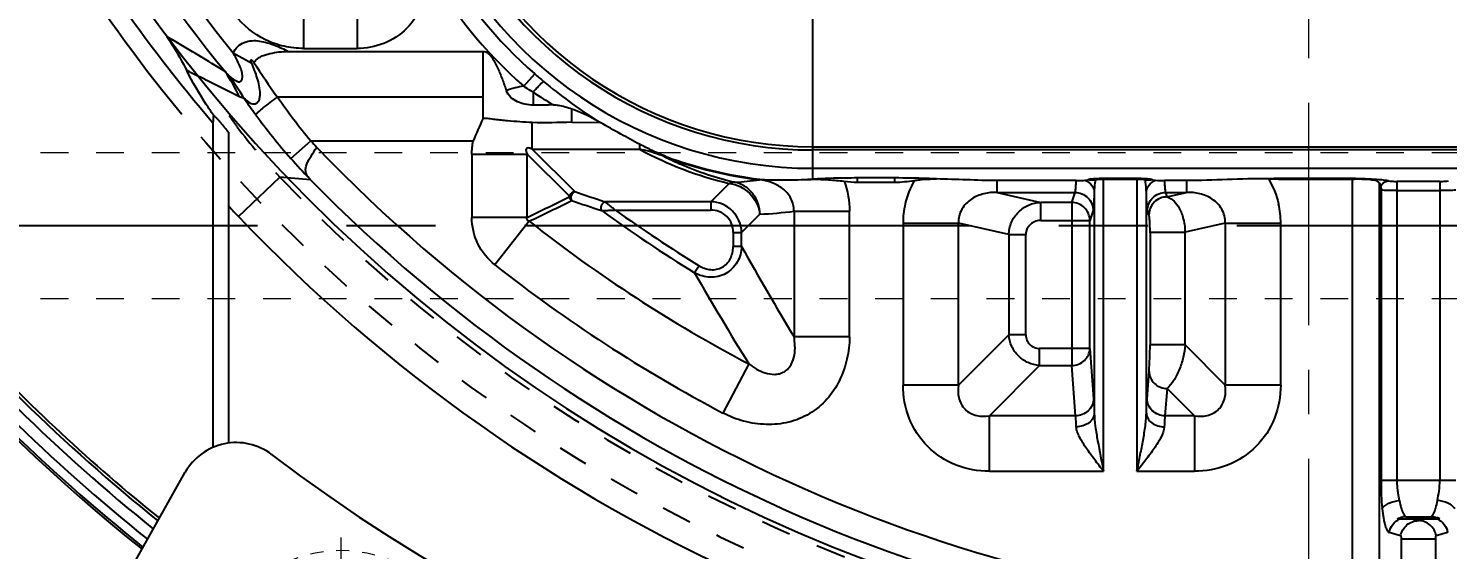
# Model space of a CAD drawing. Header units: millimetres. Extents: x 3054 to 4939, y -1170 to 130.
# Drawn here: x 3351 to 3428.8, y -300.9 to -272.4 of the extents above; entities that cross this region are included whole.
import ezdxf

# ---------------------------------------------------------------- set-up
doc = ezdxf.new("R2010")
doc.units = ezdxf.units.MM
doc.header["$LTSCALE"] = 16.335
doc.header["$PDMODE"] = 3
doc.header["$PDSIZE"] = 0.3125
doc.linetypes.add('CENTER', pattern=[0.6, 0.375, -0.075, 0.075, -0.075])
doc.linetypes.add('HIDDEN', pattern=[0.2, 0.1, -0.1])
doc.layers.get('0').update_dxf_attribs({"linetype": 'CONTINUOUS'})
doc.layers.get('Defpoints').update_dxf_attribs({"linetype": 'CONTINUOUS'})
doc.layers.add('21', color=7, linetype='CONTINUOUS')
for name, color, linetype, lineweight in [('center', 1, 'CENTER', 9), ('cool', 153, 'HIDDEN', 9), ('screw', 33, 'CONTINUOUS', 13)]:
    doc.layers.add(name, color=color, linetype=linetype, lineweight=lineweight)
doc.styles.get("Standard").update_dxf_attribs({"font": 'txt', "width": 0.8})
doc.styles.add('TXT', font='txt.shx', dxfattribs={"bigfont": 'gbcbig.shx'})
doc.dimstyles.get("Standard").update_dxf_attribs({"dimtxt": 0.15625, "dimasz": 0.1875, "dimexe": 0.125, "dimexo": 0.0625, "dimtad": 0, "dimtih": 1, "dimtoh": 1, "dimdsep": 46, "dimtxsty": 'Standard', "dimcen": 0.09, "dimadec": 0, "dimazin": 0, "dimtp": 0.01, "dimtm": 0.01, "dimtfac": 1, "dimtofl": 0, "dimtmove": 0, "dimatfit": 3, "dimfxl": 0, "dimtolj": 1, "dimarcsym": 0})

# ---------------------------------------------------------------- blocks, each defined once
blk = doc.blocks.new('screw_m8_i')
at = {"layer": 'screw', "color": 1, "linetype": 'CENTER', "ltscale": 0.435384}
for p, q in [((0, -7.7), (0, 7.7)), ((-7.7, 0), (7.7, 0))]:
    blk.add_line(p, q, dxfattribs=at)
at = {"layer": 'screw', "color": 8, "linetype": 'HIDDEN', "ltscale": 0.435384}
blk.add_circle((0, 0), 7, dxfattribs=at)
at = {"layer": 'screw'}
blk.add_circle((0, 0), 4.5, dxfattribs=at)
at = {"layer": 'screw', "color": 6, "style": 'TXT'}
blk.add_text('M8', height=2.1, dxfattribs=at).set_placement((-1.82, -2.8))
blk = doc.blocks.new('*D78')
at = {"color": 4, "lineweight": -2}
blk.add_line((3561.235, -283.18), (3589.582, -283.18), dxfattribs=at)
at = {"layer": 'Defpoints', "color": 0}
for p in [(3421.161, -226.18), (3561.235, -283.18), (3589.582, -283.18)]:
    blk.add_point(p, dxfattribs=at)
at = {"color": 6, "insert": (3596.915, -283.18), "char_height": 5, "attachment_point": 5}
blk.add_mtext('\\A1;57.00', dxfattribs=at)
blk = doc.blocks.new('*D79')
at = {"color": 4, "lineweight": -2}
blk.add_line((3481.854, -307.968), (3589.582, -307.968), dxfattribs=at)
at = {"layer": 'Defpoints', "color": 0}
for p in [(3421.161, -226.18), (3481.854, -307.968), (3589.582, -307.968)]:
    blk.add_point(p, dxfattribs=at)
at = {"color": 6, "insert": (3596.915, -307.968), "char_height": 5, "attachment_point": 5}
blk.add_mtext('\\A1;81.79', dxfattribs=at)
blk = doc.blocks.new('*D80')
at = {"color": 4, "lineweight": -2}
blk.add_line((3516.556, -324.18), (3589.582, -324.18), dxfattribs=at)
at = {"layer": 'Defpoints', "color": 0}
for p in [(3421.161, -226.18), (3516.556, -324.18), (3589.582, -324.18)]:
    blk.add_point(p, dxfattribs=at)
at = {"color": 6, "insert": (3596.915, -324.18), "char_height": 5, "attachment_point": 5}
blk.add_mtext('\\A1;98.00', dxfattribs=at)
blk = doc.blocks.new('*D81')
at = {"color": 4, "lineweight": -2}
blk.add_line((3547.495, -344.18), (3589.582, -344.18), dxfattribs=at)
at = {"layer": 'Defpoints', "color": 0}
for p in [(3421.161, -226.18), (3547.495, -344.18), (3589.582, -344.18)]:
    blk.add_point(p, dxfattribs=at)
at = {"color": 6, "insert": (3597.582, -344.18), "char_height": 5, "attachment_point": 5}
blk.add_mtext('\\A1;118.00', dxfattribs=at)
blk = doc.blocks.new('*D82')
at = {"color": 4, "lineweight": -2}
blk.add_line((3421.161, -379.512), (3421.161, -389.677), dxfattribs=at)
at = {"layer": 'Defpoints', "color": 0}
for p in [(3421.161, -226.18), (3421.161, -379.512), (3421.161, -389.677)]:
    blk.add_point(p, dxfattribs=at)
at = {"color": 6, "insert": (3421.161, -394.677), "char_height": 5, "attachment_point": 5, "rotation": 90}
blk.add_mtext('\\A1;0.00', dxfattribs=at)
blk = doc.blocks.new('*D83')
at = {"color": 4, "lineweight": -2}
blk.add_line((3474.154, -315.668), (3474.154, -389.677), dxfattribs=at)
at = {"layer": 'Defpoints', "color": 0}
for p in [(3421.161, -226.18), (3474.154, -315.668), (3474.154, -389.677)]:
    blk.add_point(p, dxfattribs=at)
at = {"color": 6, "insert": (3474.154, -397.677), "char_height": 5, "attachment_point": 5, "rotation": 90}
blk.add_mtext('\\A1;52.99', dxfattribs=at)
blk = doc.blocks.new('*D84')
at = {"color": 4, "lineweight": -2}
blk.add_line((3549.662, -339.842), (3549.662, -389.677), dxfattribs=at)
at = {"layer": 'Defpoints', "color": 0}
for p in [(3421.161, -226.18), (3549.662, -339.842), (3549.662, -389.677)]:
    blk.add_point(p, dxfattribs=at)
at = {"color": 6, "insert": (3549.662, -398.677), "char_height": 5, "attachment_point": 5, "rotation": 90}
blk.add_mtext('\\A1;128.50', dxfattribs=at)
blk = doc.blocks.new('*D94')
at = {"color": 4, "lineweight": -2}
blk.add_line((3301.132, -283.18), (3255.69, -283.18), dxfattribs=at)
at = {"layer": 'Defpoints', "color": 0}
for p in [(3421.161, -226.18), (3255.69, -283.18), (3301.132, -283.18)]:
    blk.add_point(p, dxfattribs=at)
at = {"color": 6, "insert": (3248.357, -283.18), "char_height": 5, "attachment_point": 5}
blk.add_mtext('\\A1;57.00', dxfattribs=at)
blk = doc.blocks.new('*D95')
at = {"color": 4, "lineweight": -2}
blk.add_line((3360.454, -307.968), (3255.69, -307.968), dxfattribs=at)
at = {"layer": 'Defpoints', "color": 0}
for p in [(3421.161, -226.18), (3255.69, -307.968), (3360.454, -307.968)]:
    blk.add_point(p, dxfattribs=at)
at = {"color": 6, "insert": (3248.357, -307.968), "char_height": 5, "attachment_point": 5}
blk.add_mtext('\\A1;81.79', dxfattribs=at)
blk = doc.blocks.new('*D96')
at = {"color": 4, "lineweight": -2}
blk.add_line((3334.4, -324.18), (3255.69, -324.18), dxfattribs=at)
at = {"layer": 'Defpoints', "color": 0}
for p in [(3421.161, -226.18), (3255.69, -324.18), (3334.4, -324.18)]:
    blk.add_point(p, dxfattribs=at)
at = {"color": 6, "insert": (3248.357, -324.18), "char_height": 5, "attachment_point": 5}
blk.add_mtext('\\A1;98.00', dxfattribs=at)
blk = doc.blocks.new('*D97')
at = {"color": 4, "lineweight": -2}
blk.add_line((3286.776, -344.18), (3255.69, -344.18), dxfattribs=at)
at = {"layer": 'Defpoints', "color": 0}
for p in [(3421.161, -226.18), (3255.69, -344.18), (3286.776, -344.18)]:
    blk.add_point(p, dxfattribs=at)
at = {"color": 6, "insert": (3247.69, -344.18), "char_height": 5, "attachment_point": 5}
blk.add_mtext('\\A1;118.00', dxfattribs=at)
blk = doc.blocks.new('*D105')
at = {"color": 4, "lineweight": -2}
blk.add_line((3368.154, -315.668), (3368.154, -389.467), dxfattribs=at)
at = {"layer": 'Defpoints', "color": 0}
for p in [(3421.161, -226.18), (3368.154, -315.668), (3368.154, -389.467)]:
    blk.add_point(p, dxfattribs=at)
at = {"color": 6, "insert": (3368.154, -396.467), "char_height": 5, "attachment_point": 5, "rotation": 90}
blk.add_mtext('\\A1;53.01', dxfattribs=at)
blk = doc.blocks.new('*D106')
at = {"color": 4, "lineweight": -2}
blk.add_line((3345.76, -263.305), (3345.76, -389.467), dxfattribs=at)
at = {"layer": 'Defpoints', "color": 0}
for p in [(3421.161, -226.18), (3345.76, -263.305), (3345.76, -389.467)]:
    blk.add_point(p, dxfattribs=at)
at = {"color": 6, "insert": (3345.76, -397.134), "char_height": 5, "attachment_point": 5, "rotation": 90}
blk.add_mtext('\\A1;75.40', dxfattribs=at)
blk = doc.blocks.new('*D107')
at = {"color": 4, "lineweight": -2}
blk.add_line((3292.661, -352.98), (3292.661, -389.467), dxfattribs=at)
at = {"layer": 'Defpoints', "color": 0}
for p in [(3421.161, -226.18), (3292.661, -352.98), (3292.661, -389.467)]:
    blk.add_point(p, dxfattribs=at)
at = {"color": 6, "insert": (3292.661, -398.467), "char_height": 5, "attachment_point": 5, "rotation": 90}
blk.add_mtext('\\A1;128.50', dxfattribs=at)

msp = doc.modelspace()

# ---------------------------------------------------------------- linework, layer by layer
at = {"layer": '21', "color": 7, "linetype": 'Continuous'}
for p, q in [((3366.099, -270.433), (3366.099, -273.474)), ((3369.028, -270.433), (3369.028, -273.474)), ((3394.001, -280.636), (3394, -270.272)), ((3358.615, -272.822), (3358.929, -273.008)), ((3366.099, -273.474), (3369.028, -273.474)), ((3362.241, -273.708), (3363.262, -274.273)), ((3365.276, -273.644), (3375.912, -273.644)), ((3375.912, -273.644), (3375.912, -277.332)), ((3378.166, -275.548), (3378.758, -274.868)), ((3378.673, -275.878), (3378.673, -276.583)), ((3375.912, -276.136), (3364.667, -276.136)), ((3361.138, -277.547), (3361.138, -295.337)), ((3378.629, -279), (3378.629, -277.535)), ((3380.791, -277.521), (3382.356, -277.527)), ((3365.399, -279.498), (3366.498, -278.53)), ((3366.498, -278.53), (3375.393, -278.53)), ((3378.629, -279), (3380.949, -281.321)), ((3378.629, -279), (3384.507, -279)), ((3384.507, -278.725), (3384.507, -279)), ((3394, -278.86), (3438.22, -278.86)), ((3438.22, -279.039), (3394, -279.039)), ((3362.005, -295.098), (3362.005, -279.694)), ((3375.315, -279.274), (3375.315, -282.73)), ((3375.315, -279.274), (3378.355, -279.274)), ((3380.676, -281.594), (3378.355, -279.274)), ((3378.355, -282.73), (3378.355, -279.274)), ((3385.95, -279.442), (3385.963, -279.405)), ((3366.48, -280.669), (3365.397, -280.58)), ((3366.434, -280.618), (3366.48, -280.669)), ((3394.001, -280.044), (3438.22, -280.044)), ((3396.446, -280.806), (3396.446, -280.573)), ((3398.491, -280.573), (3396.446, -280.573)), ((3398.49, -280.806), (3398.491, -280.573)), ((3410.067, -280.645), (3410.067, -280.602)), ((3411.601, -280.602), (3410.067, -280.602)), ((3411.601, -280.602), (3411.601, -280.645)), ((3420.064, -280.645), (3420.064, -280.602)), ((3423.154, -280.602), (3420.064, -280.602)), ((3423.154, -280.602), (3423.154, -280.645)), ((3388.403, -281.872), (3389.405, -280.87)), ((3391.076, -280.641), (3391.071, -280.68)), ((3394.001, -280.636), (3393.717, -280.653)), ((3396.446, -280.806), (3398.49, -280.806)), ((3404.086, -281.365), (3404.086, -280.715)), ((3408.419, -280.715), (3404.086, -280.715)), ((3404.086, -281.365), (3408.36, -281.365)), ((3404.086, -281.365), (3406.484, -281.913)), ((3408.177, -281.913), (3408.36, -281.365)), ((3409.062, -280.68), (3409.062, -280.684)), ((3409.407, -281.344), (3409.407, -293.465)), ((3409.922, -296.648), (3409.922, -280.641)), ((3410.067, -280.645), (3411.601, -280.645)), ((3411.746, -280.641), (3411.746, -296.648)), ((3412.261, -293.464), (3412.261, -281.344)), ((3412.606, -280.684), (3412.606, -280.68)), ((3414.467, -280.715), (3413.249, -280.715)), ((3413.309, -281.365), (3414.467, -281.365)), ((3413.309, -281.365), (3413.391, -281.611)), ((3413.391, -281.611), (3414.467, -281.365)), ((3414.467, -280.715), (3414.467, -281.365)), ((3420.064, -280.645), (3423.154, -280.645)), ((3423.532, -280.635), (3423.532, -304.599)), ((3425.024, -304.599), (3425.024, -280.858)), ((3425.119, -281.241), (3425.119, -297.16)), ((3425.996, -297.16), (3425.996, -280.76)), ((3428.335, -280.76), (3425.996, -280.76)), ((3425.996, -281.261), (3428.334, -281.261)), ((3428.334, -280.76), (3428.334, -297.16)), ((3362.536, -282.689), (3363.654, -281.625)), ((3388.403, -281.872), (3382.605, -281.872)), ((3388.403, -281.872), (3388.403, -282.331)), ((3406.484, -282.895), (3406.484, -281.913)), ((3408.177, -281.913), (3406.484, -281.913)), ((3408.177, -281.913), (3408.177, -290.852)), ((3378.355, -282.73), (3375.315, -282.73)), ((3378.459, -282.945), (3376.577, -285.332)), ((3383.177, -282.331), (3388.403, -282.331)), ((3391.093, -282.558), (3390.091, -283.56)), ((3392.963, -282.398), (3392.963, -289.271)), ((3392.963, -282.398), (3396.002, -282.398)), ((3396.002, -289.271), (3396.002, -282.398)), ((3406.484, -282.895), (3409.162, -282.895)), ((3409.345, -282.346), (3409.162, -282.895)), ((3409.162, -289.921), (3409.162, -282.895)), ((3412.406, -282.593), (3412.324, -282.347)), ((3389.632, -283.56), (3389.632, -284.332)), ((3389.632, -283.56), (3390.091, -283.56)), ((3390.091, -284.332), (3390.091, -283.56)), ((3398.933, -283.047), (3398.933, -291.92)), ((3398.933, -283.047), (3401.973, -283.047)), ((3401.973, -291.92), (3401.973, -283.047)), ((3404.728, -283.677), (3401.973, -283.047)), ((3404.728, -283.677), (3404.728, -289.165)), ((3404.728, -283.677), (3405.66, -283.677)), ((3405.66, -289.165), (3405.66, -283.677)), ((3412.464, -283.55), (3414.38, -283.55)), ((3412.464, -283.583), (3412.464, -289.72)), ((3416.58, -283.047), (3414.38, -283.55)), ((3414.38, -289.72), (3414.38, -283.55)), ((3416.58, -283.047), (3416.58, -291.92)), ((3416.58, -283.047), (3419.62, -283.047)), ((3419.62, -291.92), (3419.62, -283.047)), ((3390.091, -284.332), (3389.632, -284.332)), ((3387.76, -285.38), (3387.52, -285.771)), ((3401.973, -291.92), (3404.728, -289.165)), ((3405.66, -289.165), (3404.728, -289.165)), ((3396.002, -289.271), (3392.963, -289.271)), ((3406.416, -290.852), (3406.416, -289.921)), ((3409.162, -289.921), (3406.416, -289.921)), ((3409.162, -289.921), (3409.372, -292.676)), ((3414.38, -289.72), (3412.464, -289.72)), ((3414.38, -289.72), (3416.58, -291.92)), ((3390.488, -290.764), (3389.07, -293.453)), ((3406.416, -290.852), (3403.661, -293.608)), ((3406.416, -290.852), (3408.177, -290.852)), ((3408.387, -293.608), (3408.177, -290.852)), ((3412.297, -292.676), (3412.411, -291.173)), ((3401.973, -291.92), (3398.933, -291.92)), ((3413.395, -292.111), (3413.282, -293.608)), ((3414.892, -293.608), (3413.395, -292.111)), ((3419.62, -291.92), (3416.58, -291.92)), ((3408.387, -293.608), (3403.661, -293.608)), ((3403.661, -296.648), (3403.661, -293.608)), ((3414.892, -293.608), (3413.282, -293.608)), ((3414.892, -293.608), (3414.892, -296.648)), ((3353.885, -306.9), (3359.622, -296.703)), ((3403.661, -296.648), (3409.922, -296.648)), ((3411.746, -296.648), (3414.892, -296.648)), ((3429.211, -297.16), (3425.119, -297.16)), ((3425.995, -299.259), (3428.336, -299.259)), ((3426.475, -299.138), (3427.856, -299.138)), ((3426.85, -299.259), (3427.165, -299.353)), ((3427.165, -299.353), (3427.481, -299.259)), ((3426.179, -300.18), (3425.568, -299.998)), ((3428.762, -299.998), (3428.136, -300.184)), ((3426.221, -300.356), (3428.11, -300.356)), ((3426.221, -300.356), (3426.221, -305.914)), ((3428.11, -305.917), (3428.11, -300.356))]:
    msp.add_line(p, q, dxfattribs=at)
at = {"layer": '21', "color": 8, "linetype": 'HIDDEN'}
for p, q in [((3362.005, -279.694), (3362.005, -277.143)), ((3363.654, -281.625), (3364.803, -280.531)), ((3365.397, -280.58), (3364.803, -280.531))]:
    msp.add_line(p, q, dxfattribs=at)
at = {"layer": '21', "color": 1, "linetype": 'CENTER', "ltscale": 3.980655}
msp.add_line((3261.161, -283.18), (3581.161, -283.18), dxfattribs=at)
at = {"layer": '21', "color": 8, "linetype": 'HIDDEN'}
for centre, radius, start, end in [((3427.165, -221.18), 87.821, 218.45894, 155.70987), ((3277.056, -445.289), 189.563, 63.76825, 64.15263), ((3386.242, -259.972), 29.703, 215.3182, 216.8085), ((3386.296, -259.929), 29.772, 216.81156, 223.78837), ((3427.165, -221.18), 86.091, 223.58291, 268.10715)]:
    msp.add_arc(centre, radius, start, end, dxfattribs=at)
at = {"layer": '21', "color": 7, "linetype": 'Continuous'}
for centre, radius, start, end in [((3427.165, -221.18), 85.811, 91.12889, 269.34896), ((3427.165, -221.18), 85.811, 270.6696, 358.87114), ((3427.165, -221.18), 84.503, 184.02219, 219.32603), ((3427.165, -221.18), 83.513, 184.03431, 218.97499), ((3394, -257.36), 22.684, 65, 270.0003), ((3394, -257.36), 21.679, 65, 270), ((3394, -257.36), 21.5, 65, 270), ((3421.135, -221.18), 102.168, 191.76869, 231.29833), ((3427.165, -221.18), 87.821, 204.28941, 218.45894), ((3427.165, -221.18), 86.815, 209.054, 220.48696), ((3394, -257.36), 24.115, 208.60274, 228.95706), ((3394, -257.36), 23.213, 208.60301, 228.9566), ((3421.135, -221.18), 102.057, 208.17339, 231.28811), ((3421.135, -221.18), 101.558, 208.36053, 231.24168), ((3421.135, -221.18), 100.92, 208.55606, 231.18179), ((3421.135, -221.18), 100.421, 208.55606, 231.13434), ((3219.393, -508.481), 273.711, 58.64916, 59.34992), ((3387.846, -259.071), 28.784, 211.80538, 216.36221), ((3351.907, -281.279), 11.862, 25.77182, 33.49899), ((3349.969, -284.076), 15.089, 31.5021, 37.44717), ((3398.181, -252.569), 29.571, 228.94335, 230.1847), ((3291.304, -416.447), 157.393, 63.06944, 63.77977), ((3394.818, -251.031), 29.631, 236.98454, 239.51582), ((3397.91, -252.843), 29.188, 230.24811, 237.20589), ((3388.009, -259.125), 30.414, 214.13563, 216.23773), ((3393.348, -256.091), 34.992, 214.95022, 219.88634), ((3391.437, -256.638), 34.649, 216.20352, 221.28151), ((3394.128, -257.024), 23.642, 239.42425, 240.13861), ((3387.851, -259.719), 28.457, 221.37856, 222.36989), ((3427.165, -221.18), 83.498, 223.72746, 267.50629), ((3394.061, -261.317), 20.099, 241.61671, 256.6058), ((3387.94, -259.7), 30.001, 221.29268, 224.20594), ((3394, -257.36), 23.504, 249.96828, 262.84063), ((3394, -257.36), 23.464, 249.96828, 262.84063), ((3420.036, -324.185), 43.583, 89.96324, 91.40565), ((3427.165, -221.18), 84.98, 224.42962, 267.50629), ((3432.422, -129.301), 160.498, 251.29422, 251.91727), ((3388.079, -256.083), 24.778, 273.80813, 276.93602), ((3403.699, -283.063), 4.769, 150.36422, 167.04918), ((3408.302, -272.493), 8.227, 274.17774, 275.29789), ((3409.11, -281.212), 0.53, 89.24591, 95.26058), ((3409.062, -281.184), 0.505, 83.76625, 89.89028), ((3412.607, -281.183), 0.504, 90.11984, 96.25236), ((3412.559, -281.212), 0.53, 84.73945, 90.75405), ((3413.396, -272.129), 8.592, 264.72597, 265.79844), ((3413.245, -274.069), 6.646, 265.87341, 270.03904), ((3386.664, -259.725), 33.309, 222.24252, 223.5836), ((3225.923, 31.638), 349.375, 295.86808, 296.29182), ((3225.009, 34.625), 352.7, 295.78991, 296.20995), ((3431.918, -130.794), 159.44, 251.2938, 251.92082), ((3388.359, -283.604), 1.732, 1.45432, 88.54568), ((3403.679, -283.049), 4.746, 167.15969, 179.98343), ((3414.874, -283.049), 4.746, 0.01657, 12.84031), ((3427.165, -221.18), 89.221, 223.58291, 268.17358), ((3427.165, -221.18), 78.659, 231.74164, 242.20641), ((3427.165, -221.18), 75.787, 233.8317, 238.45888), ((3427.165, -221.18), 75.329, 234.27056, 238.45888), ((3389.765, -255.978), 26.613, 272.86123, 276.90157), ((3406.419, -283.677), 0.759, 167.15973, 179.98339), ((3541.744, -199.46), 173.787, 209.23336, 211.11692), ((3427.165, -221.18), 81.699, 231.74165, 242.20641), ((3542.27, -197.185), 178.312, 209.78887, 211.65539), ((3421.135, -221.18), 100.256, 222.9494, 231.11861), ((3362.411, -298.272), 3.2, 52.70186, 150.6372), ((3421.135, -221.18), 93.711, 232.70186, 307.32513), ((3426.474, -300.161), 1.023, 89.98983, 99.44398), ((3427.865, -300.121), 0.982, 61.3666, 70.95544)]:
    msp.add_arc(centre, radius, start, end, dxfattribs=at)
for points, knots in [([(3372.829, -269.673), (3372.829, -270.17), (3372.648, -271.175), (3371.814, -272.459), (3370.529, -273.293), (3369.525, -273.474), (3369.028, -273.474)], [0, 0, 0, 0, 0.250179, 0.500038, 0.749877, 1, 1, 1, 1]), ([(3366.099, -273.474), (3365.74, -273.474), (3365.018, -273.395), (3363.659, -272.914), (3362.789, -272.205), (3362.35, -271.641)], [0, 0, 0, 0, 0.250634, 0.501352, 1, 1, 1, 1]), ([(3358.615, -272.822), (3358.715, -272.97), (3359.109, -273.574), (3359.459, -274.206), (3359.701, -274.69)], [0, 0, 0, 0, 0.248529, 1, 1, 1, 1]), ([(3362.241, -273.708), (3362.309, -273.584), (3362.479, -273.351), (3362.845, -273.117), (3363.267, -273.029), (3363.693, -273.057), (3364.107, -273.151), (3364.642, -273.333), (3365.025, -273.516), (3365.276, -273.644)], [0, 0, 0, 0, 0.125148, 0.250267, 0.375315, 0.500544, 0.625445, 0.750332, 1, 1, 1, 1]), ([(3361.949, -274.902), (3361.985, -274.937), (3362.06, -275.006), (3362.177, -275.101), (3362.298, -275.188), (3362.404, -275.251), (3362.492, -275.288), (3362.558, -275.304), (3362.625, -275.293), (3362.672, -275.246), (3362.72, -275.197), (3362.754, -275.098), (3362.755, -274.962), (3362.734, -274.797), (3362.673, -274.577), (3362.56, -274.315), (3362.409, -274.007), (3362.298, -273.807), (3362.241, -273.708)], [0, 0, 0, 0, 0.060108, 0.11964, 0.178707, 0.236675, 0.264781, 0.291348, 0.315949, 0.340849, 0.36786, 0.397174, 0.460873, 0.527175, 0.594301, 0.729374, 0.864667, 1, 1, 1, 1]), ([(3362.835, -276.192), (3362.913, -276.275), (3363.037, -276.389), (3363.227, -276.495), (3363.378, -276.527), (3363.534, -276.484), (3363.657, -276.352), (3363.709, -276.162), (3363.73, -275.88), (3363.681, -275.518), (3363.566, -275.095), (3363.424, -274.68), (3363.317, -274.408), (3363.262, -274.273)], [0, 0, 0, 0, 0.10933, 0.159994, 0.206887, 0.254449, 0.307957, 0.37155, 0.439785, 0.579153, 0.719507, 0.859815, 1, 1, 1, 1]), ([(3363.262, -274.273), (3363.257, -274.257), (3363.245, -274.226), (3363.23, -274.188), (3363.218, -274.155), (3363.216, -274.131), (3363.216, -274.101), (3363.246, -274.098), (3363.267, -274.111), (3363.295, -274.132), (3363.328, -274.18), (3363.362, -274.216), (3363.384, -274.241)], [0, 0, 0, 0, 0.124441, 0.248521, 0.30902, 0.378437, 0.44206, 0.494304, 0.565167, 0.627565, 0.751052, 1, 1, 1, 1]), ([(3363.384, -274.241), (3363.434, -274.172), (3363.551, -274.045), (3363.769, -273.905), (3364.011, -273.816), (3364.342, -273.732), (3364.763, -273.651), (3365.105, -273.644), (3365.276, -273.644)], [0, 0, 0, 0, 0.124834, 0.249733, 0.374803, 0.499861, 0.749924, 1, 1, 1, 1]), ([(3375.912, -273.644), (3375.966, -273.634), (3376.081, -273.651), (3376.22, -273.742), (3376.331, -273.863), (3376.462, -274.039), (3376.599, -274.275), (3376.789, -274.667), (3376.994, -275.173), (3377.139, -275.584), (3377.21, -275.79)], [0, 0, 0, 0, 0.062645, 0.125464, 0.188087, 0.250552, 0.37545, 0.500361, 0.750169, 1, 1, 1, 1]), ([(3361.164, -277.132), (3361.029, -276.935), (3360.503, -276.146), (3360.018, -275.327), (3359.701, -274.69)], [0, 0, 0, 0, 0.251083, 1, 1, 1, 1]), ([(3361.949, -274.902), (3361.936, -274.889), (3361.884, -274.833), (3361.835, -274.776), (3361.798, -274.732)], [0, 0, 0, 0, 0.243882, 1, 1, 1, 1]), ([(3378.672, -276.583), (3378.525, -276.574), (3378.232, -276.551), (3377.813, -276.41), (3377.436, -276.178), (3377.257, -275.928), (3377.21, -275.79)], [0, 0, 0, 0, 0.251378, 0.5004, 0.749504, 1, 1, 1, 1]), ([(3378.673, -275.878), (3378.629, -275.85), (3378.46, -275.742), (3378.291, -275.632), (3378.166, -275.548)], [0, 0, 0, 0, 0.253351, 1, 1, 1, 1]), ([(3378.673, -275.878), (3378.736, -275.803), (3378.858, -275.662), (3379.007, -275.497), (3379.113, -275.391), (3379.171, -275.335), (3379.213, -275.302), (3379.236, -275.284), (3379.246, -275.283)], [0, 0, 0, 0, 0.35493, 0.676812, 0.802886, 0.899849, 0.965941, 1, 1, 1, 1]), ([(3362.835, -276.192), (3362.817, -276.193), (3362.731, -276.188), (3362.65, -276.152), (3362.589, -276.122)], [0, 0, 0, 0, 0.204494, 1, 1, 1, 1]), ([(3363.478, -277.104), (3363.519, -277.051), (3363.66, -276.926), (3363.921, -276.703), (3364.272, -276.43), (3364.532, -276.235), (3364.667, -276.136)], [0, 0, 0, 0, 0.13121, 0.364921, 0.674073, 1, 1, 1, 1]), ([(3379.788, -276.568), (3379.874, -276.567), (3380.089, -276.584), (3380.425, -276.665), (3380.671, -276.744), (3380.793, -276.785)], [0, 0, 0, 0, 0.250066, 0.625013, 1, 1, 1, 1]), ([(3378.629, -277.535), (3378.4, -277.522), (3377.948, -277.497), (3377.384, -277.459), (3376.936, -277.413), (3376.597, -277.374), (3376.259, -277.323), (3376.026, -277.313), (3375.913, -277.331)], [0, 0, 0, 0, 0.251473, 0.498652, 0.622289, 0.746859, 0.873705, 1, 1, 1, 1]), ([(3380.791, -277.521), (3380.793, -277.46), (3380.799, -277.307), (3380.785, -277.061), (3380.789, -276.877), (3380.793, -276.785)], [0, 0, 0, 0, 0.250036, 0.625027, 1, 1, 1, 1]), ([(3384.507, -278.725), (3384.158, -278.544), (3383.436, -278.152), (3382.72, -277.748), (3382.353, -277.525)], [0, 0, 0, 0, 0.477879, 1, 1, 1, 1]), ([(3366.434, -280.618), (3366.378, -280.553), (3366.281, -280.431), (3366.177, -280.155), (3366.247, -279.865), (3366.377, -279.596), (3366.557, -279.284), (3366.715, -279.053), (3366.827, -278.897)], [0, 0, 0, 0, 0.133291, 0.238833, 0.444554, 0.567136, 0.703092, 1, 1, 1, 1]), ([(3378.629, -279), (3378.583, -278.977), (3378.51, -278.945), (3378.403, -278.92), (3378.294, -278.939), (3378.275, -279.048), (3378.3, -279.155), (3378.332, -279.228), (3378.355, -279.274)], [0, 0, 0, 0, 0.228102, 0.350786, 0.499507, 0.649277, 0.771904, 1, 1, 1, 1]), ([(3385.963, -279.405), (3385.7, -279.309), (3385.213, -279.082), (3384.734, -278.843), (3384.507, -278.725)], [0, 0, 0, 0, 0.523407, 1, 1, 1, 1]), ([(3385.95, -279.442), (3385.826, -279.391), (3385.358, -279.207), (3384.871, -279.064), (3384.507, -279)], [0, 0, 0, 0, 0.265074, 1, 1, 1, 1]), ([(3385.95, -279.442), (3386.216, -279.573), (3387.432, -280.135), (3388.711, -280.566), (3389.725, -280.807)], [0, 0, 0, 0, 0.221817, 1, 1, 1, 1]), ([(3396.446, -280.573), (3396.229, -280.573), (3395.413, -280.578), (3394.598, -280.602), (3394.001, -280.636)], [0, 0, 0, 0, 0.266402, 1, 1, 1, 1]), ([(3400.759, -280.627), (3400.585, -280.618), (3399.829, -280.585), (3399.072, -280.573), (3398.491, -280.573)], [0, 0, 0, 0, 0.230845, 1, 1, 1, 1]), ([(3399.554, -280.705), (3399.655, -280.69), (3400.055, -280.641), (3400.459, -280.621), (3400.76, -280.627)], [0, 0, 0, 0, 0.2523, 1, 1, 1, 1]), ([(3410.067, -280.602), (3409.941, -280.602), (3409.757, -280.605), (3409.522, -280.614), (3409.373, -280.623), (3409.25, -280.635), (3409.154, -280.647), (3409.099, -280.66), (3409.065, -280.671), (3409.062, -280.68)], [0, 0, 0, 0, 0.374819, 0.54474, 0.694241, 0.817945, 0.911694, 0.972338, 1, 1, 1, 1]), ([(3412.606, -280.68), (3412.604, -280.671), (3412.569, -280.66), (3412.514, -280.647), (3412.418, -280.635), (3412.296, -280.623), (3412.146, -280.614), (3411.912, -280.605), (3411.728, -280.602), (3411.601, -280.602)], [0, 0, 0, 0, 0.027642, 0.0883, 0.18205, 0.305742, 0.455239, 0.625165, 1, 1, 1, 1]), ([(3418.967, -280.615), (3418.206, -280.615), (3416.706, -280.646), (3415.206, -280.715), (3414.467, -280.715)], [0, 0, 0, 0, 0.50715, 1, 1, 1, 1]), ([(3425.523, -280.734), (3425.401, -280.708), (3425.092, -280.672), (3424.554, -280.634), (3423.888, -280.608), (3423.407, -280.602), (3423.154, -280.602)], [0, 0, 0, 0, 0.157547, 0.392224, 0.680742, 1, 1, 1, 1]), ([(3380.949, -281.321), (3380.931, -281.328), (3380.85, -281.372), (3380.795, -281.453), (3380.768, -281.518)], [0, 0, 0, 0, 0.21686, 1, 1, 1, 1]), ([(3389.725, -280.807), (3389.699, -280.805), (3389.589, -280.806), (3389.481, -280.836), (3389.405, -280.87)], [0, 0, 0, 0, 0.238452, 1, 1, 1, 1]), ([(3389.405, -280.87), (3389.824, -280.914), (3390.644, -281.319), (3391.049, -282.139), (3391.093, -282.558)], [0, 0, 0, 0, 0.499995, 1, 1, 1, 1]), ([(3391.093, -282.558), (3391.092, -282.36), (3391.026, -281.953), (3390.735, -281.406), (3390.281, -280.995), (3389.909, -280.846), (3389.725, -280.807)], [0, 0, 0, 0, 0.247583, 0.507941, 0.763561, 1, 1, 1, 1]), ([(3392.963, -282.398), (3392.968, -282.155), (3392.846, -281.664), (3392.361, -281.12), (3391.742, -280.795), (3391.294, -280.7), (3391.071, -280.68)], [0, 0, 0, 0, 0.260936, 0.514785, 0.759906, 1, 1, 1, 1]), ([(3391.076, -280.641), (3391.195, -280.656), (3391.415, -280.667), (3391.837, -280.676), (3392.357, -280.678), (3393.018, -280.671), (3393.477, -280.661), (3393.717, -280.653)], [0, 0, 0, 0, 0.135663, 0.249648, 0.479215, 0.726946, 1, 1, 1, 1]), ([(3393.717, -280.653), (3393.744, -280.653), (3393.846, -280.649), (3393.949, -280.651), (3394.024, -280.641)], [0, 0, 0, 0, 0.26651, 1, 1, 1, 1]), ([(3394.024, -280.641), (3394.161, -280.638), (3394.44, -280.648), (3394.858, -280.669), (3395.282, -280.699), (3395.564, -280.732), (3395.706, -280.75)], [0, 0, 0, 0, 0.244537, 0.494507, 0.74517, 1, 1, 1, 1]), ([(3404.086, -280.715), (3403.527, -280.715), (3402.418, -280.674), (3401.31, -280.637), (3400.759, -280.627)], [0, 0, 0, 0, 0.503488, 1, 1, 1, 1]), ([(3404.086, -281.365), (3403.845, -281.356), (3403.352, -281.402), (3402.652, -281.69), (3402.093, -282.251), (3401.96, -282.786), (3401.973, -283.047)], [0, 0, 0, 0, 0.239981, 0.485245, 0.73961, 1, 1, 1, 1]), ([(3408.36, -281.365), (3408.369, -281.343), (3408.378, -281.274), (3408.394, -281.142), (3408.406, -280.948), (3408.414, -280.799), (3408.418, -280.715)], [0, 0, 0, 0, 0.108982, 0.314876, 0.613489, 1, 1, 1, 1]), ([(3408.36, -281.365), (3408.483, -281.365), (3408.741, -281.415), (3409.075, -281.634), (3409.295, -281.967), (3409.344, -282.225), (3409.344, -282.347)], [0, 0, 0, 0, 0.240371, 0.500447, 0.760241, 1, 1, 1, 1]), ([(3408.419, -280.715), (3408.464, -280.715), (3408.625, -280.713), (3408.786, -280.706), (3408.902, -280.698)], [0, 0, 0, 0, 0.27825, 1, 1, 1, 1]), ([(3408.902, -280.698), (3409.046, -280.76), (3409.292, -280.931), (3409.405, -281.216), (3409.407, -281.344)], [0, 0, 0, 0, 0.550844, 1, 1, 1, 1]), ([(3409.461, -280.675), (3409.413, -280.694), (3409.294, -280.709), (3409.181, -280.683), (3409.117, -280.682)], [0, 0, 0, 0, 0.445161, 1, 1, 1, 1]), ([(3409.407, -281.344), (3409.404, -281.474), (3409.395, -281.704), (3409.382, -282.003), (3409.365, -282.207), (3409.355, -282.312), (3409.345, -282.346)], [0, 0, 0, 0, 0.387335, 0.687967, 0.893278, 1, 1, 1, 1]), ([(3409.461, -280.675), (3409.453, -280.734), (3409.427, -280.956), (3409.409, -281.179), (3409.407, -281.344)], [0, 0, 0, 0, 0.265563, 1, 1, 1, 1]), ([(3409.461, -280.675), (3409.486, -280.664), (3409.549, -280.651), (3409.703, -280.635), (3409.832, -280.636), (3409.922, -280.641)], [0, 0, 0, 0, 0.176979, 0.413764, 1, 1, 1, 1]), ([(3411.746, -280.641), (3411.837, -280.636), (3411.965, -280.635), (3412.119, -280.651), (3412.183, -280.664), (3412.208, -280.675)], [0, 0, 0, 0, 0.586262, 0.823033, 1, 1, 1, 1]), ([(3412.552, -280.682), (3412.518, -280.683), (3412.454, -280.689), (3412.364, -280.702), (3412.281, -280.701), (3412.231, -280.684), (3412.208, -280.675)], [0, 0, 0, 0, 0.28893, 0.552947, 0.784385, 1, 1, 1, 1]), ([(3412.261, -281.344), (3412.26, -281.292), (3412.253, -281.068), (3412.229, -280.845), (3412.208, -280.675)], [0, 0, 0, 0, 0.233629, 1, 1, 1, 1]), ([(3412.261, -281.344), (3412.264, -281.216), (3412.376, -280.931), (3412.623, -280.76), (3412.767, -280.698)], [0, 0, 0, 0, 0.449156, 1, 1, 1, 1]), ([(3412.324, -282.347), (3412.313, -282.314), (3412.304, -282.209), (3412.287, -282.006), (3412.273, -281.705), (3412.265, -281.474), (3412.261, -281.344)], [0, 0, 0, 0, 0.104954, 0.309715, 0.610982, 1, 1, 1, 1]), ([(3412.324, -282.347), (3412.324, -282.225), (3412.374, -281.967), (3412.594, -281.634), (3412.928, -281.415), (3413.186, -281.365), (3413.309, -281.365)], [0, 0, 0, 0, 0.239759, 0.499553, 0.759629, 1, 1, 1, 1]), ([(3413.251, -280.715), (3413.254, -280.799), (3413.262, -280.948), (3413.275, -281.142), (3413.29, -281.274), (3413.299, -281.343), (3413.309, -281.365)], [0, 0, 0, 0, 0.386511, 0.685124, 0.891018, 1, 1, 1, 1]), ([(3416.58, -283.047), (3416.591, -282.786), (3416.46, -282.251), (3415.901, -281.69), (3415.201, -281.402), (3414.708, -281.356), (3414.467, -281.365)], [0, 0, 0, 0, 0.260473, 0.514818, 0.760032, 1, 1, 1, 1]), ([(3423.532, -280.635), (3423.707, -280.627), (3424.035, -280.626), (3424.426, -280.644), (3424.691, -280.676), (3424.842, -280.71), (3424.961, -280.762), (3425.011, -280.825), (3425.024, -280.858)], [0, 0, 0, 0, 0.337121, 0.632782, 0.753642, 0.852829, 0.931139, 1, 1, 1, 1]), ([(3425.092, -281.038), (3425.127, -280.956), (3425.244, -280.803), (3425.429, -280.737), (3425.523, -280.734)], [0, 0, 0, 0, 0.485608, 1, 1, 1, 1]), ([(3425.092, -281.038), (3425.096, -281.049), (3425.115, -281.115), (3425.119, -281.184), (3425.119, -281.241)], [0, 0, 0, 0, 0.171307, 1, 1, 1, 1]), ([(3425.996, -281.261), (3425.827, -281.261), (3425.535, -281.258), (3425.242, -281.25), (3425.119, -281.241)], [0, 0, 0, 0, 0.579588, 1, 1, 1, 1]), ([(3425.523, -280.734), (3425.583, -280.747), (3425.742, -280.755), (3425.9, -280.76), (3425.996, -280.76)], [0, 0, 0, 0, 0.388319, 1, 1, 1, 1]), ([(3429.211, -281.241), (3429.089, -281.25), (3428.796, -281.258), (3428.504, -281.261), (3428.334, -281.261)], [0, 0, 0, 0, 0.420398, 1, 1, 1, 1]), ([(3428.335, -280.76), (3428.431, -280.76), (3428.589, -280.755), (3428.748, -280.747), (3428.808, -280.734)], [0, 0, 0, 0, 0.611679, 1, 1, 1, 1]), ([(3380.739, -281.66), (3380.739, -281.674), (3380.742, -281.727), (3380.76, -281.78), (3380.783, -281.811)], [0, 0, 0, 0, 0.269761, 1, 1, 1, 1]), ([(3382.402, -282.211), (3382.402, -282.175), (3382.419, -282.041), (3382.512, -281.903), (3382.606, -281.872)], [0, 0, 0, 0, 0.270055, 1, 1, 1, 1]), ([(3383.177, -282.331), (3383.121, -282.289), (3383.014, -282.204), (3382.858, -282.081), (3382.72, -281.974), (3382.642, -281.9), (3382.605, -281.872)], [0, 0, 0, 0, 0.283961, 0.560697, 0.811428, 1, 1, 1, 1]), ([(3404.728, -283.677), (3404.731, -283.447), (3404.831, -282.987), (3405.225, -282.413), (3405.796, -282.017), (3406.254, -281.917), (3406.484, -281.913)], [0, 0, 0, 0, 0.253349, 0.50063, 0.747557, 1, 1, 1, 1]), ([(3409.162, -282.895), (3409.162, -282.768), (3409.11, -282.51), (3408.891, -282.184), (3408.564, -281.965), (3408.305, -281.914), (3408.177, -281.913)], [0, 0, 0, 0, 0.249614, 0.499553, 0.749753, 1, 1, 1, 1]), ([(3413.391, -281.611), (3413.268, -281.611), (3413.009, -281.661), (3412.676, -281.88), (3412.456, -282.213), (3412.406, -282.471), (3412.406, -282.593)], [0, 0, 0, 0, 0.240371, 0.500447, 0.760241, 1, 1, 1, 1]), ([(3413.391, -281.611), (3413.502, -281.636), (3413.747, -281.777), (3414.059, -282.158), (3414.306, -282.772), (3414.377, -283.269), (3414.38, -283.55)], [0, 0, 0, 0, 0.148746, 0.353973, 0.633295, 1, 1, 1, 1]), ([(3376.577, -285.332), (3376.19, -285.024), (3375.537, -284.23), (3375.318, -283.225), (3375.315, -282.73)], [0, 0, 0, 0, 0.499995, 1, 1, 1, 1]), ([(3378.459, -282.945), (3378.44, -282.941), (3378.409, -282.93), (3378.37, -282.906), (3378.328, -282.843), (3378.334, -282.772), (3378.355, -282.73)], [0, 0, 0, 0, 0.214245, 0.344127, 0.497571, 1, 1, 1, 1]), ([(3382.443, -282.363), (3382.436, -282.353), (3382.411, -282.306), (3382.402, -282.252), (3382.402, -282.211)], [0, 0, 0, 0, 0.229013, 1, 1, 1, 1]), ([(3382.445, -282.366), (3382.491, -282.367), (3382.599, -282.356), (3382.773, -282.348), (3382.971, -282.337), (3383.107, -282.331), (3383.177, -282.331)], [0, 0, 0, 0, 0.190554, 0.440356, 0.716264, 1, 1, 1, 1]), ([(3389.632, -283.56), (3389.636, -283.399), (3389.573, -283.074), (3389.305, -282.659), (3388.889, -282.388), (3388.564, -282.333), (3388.403, -282.331)], [0, 0, 0, 0, 0.249883, 0.499851, 0.749899, 1, 1, 1, 1]), ([(3406.484, -282.895), (3406.305, -282.9), (3405.934, -283.004), (3405.721, -283.335), (3405.679, -283.509)], [0, 0, 0, 0, 0.500777, 1, 1, 1, 1]), ([(3412.464, -283.583), (3412.464, -283.476), (3412.462, -283.268), (3412.452, -282.981), (3412.433, -282.759), (3412.42, -282.636), (3412.406, -282.593)], [0, 0, 0, 0, 0.324279, 0.6285, 0.865082, 1, 1, 1, 1]), ([(3390.091, -284.332), (3390.081, -284.626), (3389.919, -285.219), (3389.27, -285.881), (3388.366, -286.088), (3387.776, -285.916), (3387.52, -285.771)], [0, 0, 0, 0, 0.249778, 0.499993, 0.750186, 1, 1, 1, 1]), ([(3387.76, -285.38), (3387.953, -285.489), (3388.274, -285.619), (3388.725, -285.596), (3389.04, -285.472), (3389.268, -285.305), (3389.409, -285.131), (3389.513, -284.933), (3389.595, -284.665), (3389.628, -284.443), (3389.632, -284.332)], [0, 0, 0, 0, 0.248881, 0.373827, 0.499049, 0.624744, 0.687039, 0.749415, 0.875236, 1, 1, 1, 1]), ([(3406.416, -290.852), (3406.198, -290.84), (3405.767, -290.732), (3405.228, -290.353), (3404.849, -289.814), (3404.74, -289.382), (3404.728, -289.165)], [0, 0, 0, 0, 0.252484, 0.5, 0.747516, 1, 1, 1, 1]), ([(3405.66, -289.165), (3405.663, -289.263), (3405.697, -289.462), (3405.86, -289.72), (3406.118, -289.884), (3406.317, -289.918), (3406.416, -289.921)], [0, 0, 0, 0, 0.250177, 0.499957, 0.749939, 1, 1, 1, 1]), ([(3396.002, -289.271), (3396.002, -289.683), (3395.903, -290.509), (3395.498, -291.687), (3394.811, -292.734), (3393.85, -293.541), (3392.687, -294.013), (3391.442, -294.13), (3390.21, -293.946), (3389.435, -293.645), (3389.07, -293.453)], [0, 0, 0, 0, 0.124982, 0.250138, 0.375105, 0.500101, 0.625041, 0.750079, 0.875063, 1, 1, 1, 1]), ([(3390.488, -290.764), (3390.622, -290.867), (3390.904, -291.058), (3391.377, -291.274), (3391.818, -291.354), (3392.18, -291.309), (3392.44, -291.201), (3392.659, -291.022), (3392.869, -290.723), (3393.002, -290.294), (3393.03, -289.776), (3392.991, -289.437), (3392.963, -289.27)], [0, 0, 0, 0, 0.120162, 0.242312, 0.368103, 0.433267, 0.499826, 0.566523, 0.631848, 0.757812, 0.879907, 1, 1, 1, 1]), ([(3408.177, -290.852), (3408.305, -290.851), (3408.56, -290.802), (3408.885, -290.596), (3409.107, -290.288), (3409.161, -290.042), (3409.162, -289.921)], [0, 0, 0, 0, 0.256062, 0.50901, 0.756699, 1, 1, 1, 1]), ([(3412.411, -291.173), (3412.429, -290.934), (3412.452, -290.45), (3412.464, -289.966), (3412.464, -289.72)], [0, 0, 0, 0, 0.493338, 1, 1, 1, 1]), ([(3414.38, -289.72), (3414.367, -289.95), (3414.294, -290.416), (3414.083, -291.079), (3413.789, -291.66), (3413.535, -291.988), (3413.395, -292.111)], [0, 0, 0, 0, 0.261812, 0.534488, 0.78853, 1, 1, 1, 1]), ([(3412.411, -291.179), (3412.412, -291.296), (3412.464, -291.542), (3412.686, -291.856), (3413.018, -292.062), (3413.273, -292.11), (3413.395, -292.111)], [0, 0, 0, 0, 0.233725, 0.490994, 0.753933, 1, 1, 1, 1]), ([(3403.661, -296.648), (3403.043, -296.638), (3401.791, -296.43), (3400.198, -295.382), (3399.151, -293.789), (3398.941, -292.538), (3398.933, -291.92)], [0, 0, 0, 0, 0.250118, 0.500025, 0.749908, 1, 1, 1, 1]), ([(3401.973, -291.92), (3401.939, -292.148), (3401.941, -292.509), (3402.099, -292.961), (3402.32, -293.259), (3402.619, -293.48), (3403.071, -293.64), (3403.432, -293.64), (3403.661, -293.608)], [0, 0, 0, 0, 0.243339, 0.370203, 0.499881, 0.629479, 0.756441, 1, 1, 1, 1]), ([(3419.62, -291.92), (3419.61, -292.538), (3419.402, -293.789), (3418.355, -295.383), (3416.761, -296.429), (3415.51, -296.639), (3414.892, -296.648)], [0, 0, 0, 0, 0.250118, 0.500025, 0.749908, 1, 1, 1, 1]), ([(3414.892, -293.608), (3415.12, -293.641), (3415.482, -293.64), (3415.933, -293.481), (3416.232, -293.26), (3416.452, -292.961), (3416.612, -292.51), (3416.612, -292.148), (3416.58, -291.92)], [0, 0, 0, 0, 0.243339, 0.370203, 0.499881, 0.629479, 0.756441, 1, 1, 1, 1]), ([(3409.372, -292.676), (3409.371, -292.793), (3409.319, -293.039), (3409.096, -293.353), (3408.764, -293.559), (3408.509, -293.607), (3408.387, -293.608)], [0, 0, 0, 0, 0.233725, 0.490994, 0.753933, 1, 1, 1, 1]), ([(3409.372, -292.676), (3409.375, -292.725), (3409.392, -292.988), (3409.401, -293.251), (3409.407, -293.464)], [0, 0, 0, 0, 0.187188, 1, 1, 1, 1]), ([(3412.261, -293.464), (3412.263, -293.382), (3412.272, -293.12), (3412.283, -292.857), (3412.297, -292.676)], [0, 0, 0, 0, 0.310683, 1, 1, 1, 1]), ([(3413.282, -293.608), (3413.159, -293.607), (3412.904, -293.559), (3412.572, -293.353), (3412.35, -293.039), (3412.298, -292.793), (3412.297, -292.676)], [0, 0, 0, 0, 0.246067, 0.509006, 0.766275, 1, 1, 1, 1]), ([(3408.423, -294.21), (3408.42, -294.148), (3408.411, -293.947), (3408.401, -293.746), (3408.387, -293.608)], [0, 0, 0, 0, 0.310571, 1, 1, 1, 1]), ([(3409.407, -293.464), (3409.405, -293.558), (3409.346, -293.764), (3409.116, -294.013), (3408.79, -294.172), (3408.544, -294.209), (3408.423, -294.21)], [0, 0, 0, 0, 0.208863, 0.45626, 0.730966, 1, 1, 1, 1]), ([(3409.407, -293.464), (3409.41, -293.702), (3409.46, -294.209), (3409.64, -295.27), (3409.808, -296.09), (3409.922, -296.648)], [0, 0, 0, 0, 0.221829, 0.47137, 1, 1, 1, 1]), ([(3411.746, -296.648), (3411.799, -296.379), (3411.91, -295.845), (3412.067, -295.046), (3412.2, -294.254), (3412.258, -293.725), (3412.261, -293.464)], [0, 0, 0, 0, 0.254056, 0.50707, 0.756911, 1, 1, 1, 1]), ([(3412.261, -293.464), (3412.263, -293.558), (3412.322, -293.764), (3412.552, -294.013), (3412.879, -294.172), (3413.124, -294.209), (3413.246, -294.21)], [0, 0, 0, 0, 0.208863, 0.45626, 0.730965, 1, 1, 1, 1]), ([(3413.282, -293.608), (3413.278, -293.645), (3413.261, -293.846), (3413.252, -294.047), (3413.246, -294.21)], [0, 0, 0, 0, 0.187347, 1, 1, 1, 1]), ([(3409.922, -296.648), (3409.758, -296.439), (3409.44, -296.025), (3408.984, -295.414), (3408.658, -294.903), (3408.474, -294.502), (3408.427, -294.304), (3408.423, -294.21)], [0, 0, 0, 0, 0.275193, 0.542957, 0.791689, 0.902708, 1, 1, 1, 1]), ([(3413.246, -294.21), (3413.229, -294.41), (3413.068, -294.833), (3412.681, -295.411), (3412.231, -296.027), (3411.912, -296.441), (3411.746, -296.648)], [0, 0, 0, 0, 0.207657, 0.456975, 0.724785, 1, 1, 1, 1]), ([(3425.119, -297.16), (3425.12, -297.423), (3425.128, -297.937), (3425.145, -298.451), (3425.173, -298.7)], [0, 0, 0, 0, 0.512331, 1, 1, 1, 1]), ([(3426.123, -298.25), (3426.109, -298.166), (3426.074, -297.994), (3426.035, -297.727), (3426.007, -297.447), (3425.996, -297.256), (3425.996, -297.16)], [0, 0, 0, 0, 0.23201, 0.479231, 0.737035, 1, 1, 1, 1]), ([(3428.208, -298.25), (3428.237, -298.077), (3428.305, -297.717), (3428.335, -297.351), (3428.334, -297.16)], [0, 0, 0, 0, 0.479401, 1, 1, 1, 1]), ([(3425.173, -298.7), (3425.209, -298.637), (3425.325, -298.518), (3425.635, -298.332), (3425.925, -298.266), (3426.123, -298.25)], [0, 0, 0, 0, 0.200383, 0.447949, 1, 1, 1, 1]), ([(3426.123, -298.25), (3426.148, -298.392), (3426.202, -298.641), (3426.291, -298.883), (3426.344, -298.978)], [0, 0, 0, 0, 0.568551, 1, 1, 1, 1]), ([(3427.99, -298.973), (3428.042, -298.877), (3428.13, -298.638), (3428.184, -298.391), (3428.208, -298.25)], [0, 0, 0, 0, 0.432536, 1, 1, 1, 1]), ([(3429.158, -298.7), (3429.121, -298.636), (3429.004, -298.516), (3428.692, -298.331), (3428.404, -298.266), (3428.208, -298.25)], [0, 0, 0, 0, 0.204076, 0.453863, 1, 1, 1, 1]), ([(3425.173, -298.7), (3425.193, -298.874), (3425.236, -299.182), (3425.326, -299.584), (3425.419, -299.848), (3425.517, -299.983), (3425.568, -299.998)], [0, 0, 0, 0, 0.378372, 0.676807, 0.882908, 1, 1, 1, 1]), ([(3425.569, -299.998), (3425.597, -299.843), (3425.73, -299.537), (3425.99, -299.327), (3426.137, -299.259)], [0, 0, 0, 0, 0.493621, 1, 1, 1, 1]), ([(3426.344, -298.978), (3426.349, -298.986), (3426.366, -299.015), (3426.384, -299.044), (3426.399, -299.063)], [0, 0, 0, 0, 0.267002, 1, 1, 1, 1]), ([(3426.399, -299.063), (3426.405, -299.071), (3426.428, -299.098), (3426.454, -299.123), (3426.475, -299.138)], [0, 0, 0, 0, 0.275596, 1, 1, 1, 1]), ([(3427.856, -299.138), (3427.868, -299.129), (3427.923, -299.083), (3427.963, -299.022), (3427.99, -298.973)], [0, 0, 0, 0, 0.208879, 1, 1, 1, 1]), ([(3428.194, -299.259), (3428.341, -299.327), (3428.601, -299.537), (3428.734, -299.843), (3428.762, -299.998)], [0, 0, 0, 0, 0.506379, 1, 1, 1, 1]), ([(3426.188, -300.182), (3426.234, -299.958), (3426.476, -299.531), (3426.941, -299.349), (3427.165, -299.353)], [0, 0, 0, 0, 0.505044, 1, 1, 1, 1]), ([(3428.139, -300.184), (3428.098, -299.96), (3427.857, -299.528), (3427.391, -299.355), (3427.165, -299.353)], [0, 0, 0, 0, 0.502016, 1, 1, 1, 1]), ([(3426.179, -300.18), (3426.183, -300.178), (3426.195, -300.181), (3426.202, -300.196), (3426.212, -300.226), (3426.218, -300.281), (3426.221, -300.329), (3426.221, -300.356)], [0, 0, 0, 0, 0.077179, 0.143836, 0.249499, 0.576787, 1, 1, 1, 1]), ([(3428.11, -300.356), (3428.11, -300.336), (3428.112, -300.299), (3428.116, -300.246), (3428.125, -300.213), (3428.129, -300.186), (3428.136, -300.184)], [0, 0, 0, 0, 0.342795, 0.641487, 0.874594, 1, 1, 1, 1])]:
    msp.add_open_spline(points, degree=3, knots=knots, dxfattribs=at)
for points in [[(3378.166, -275.548), (3377.84, -275.588), (3377.516, -275.669), (3377.21, -275.79)], [(3379.786, -276.567), (3379.415, -276.569), (3379.043, -276.604), (3378.673, -276.583)], [(3361.164, -277.132), (3361.144, -277.269), (3361.138, -277.408), (3361.138, -277.547)], [(3375.912, -277.332), (3375.74, -277.732), (3375.566, -278.131), (3375.393, -278.53)], [(3380.793, -276.785), (3381.246, -276.941), (3381.689, -277.135), (3382.102, -277.379)], [(3380.791, -277.521), (3380.07, -277.525), (3379.348, -277.571), (3378.629, -277.535)], [(3375.315, -279.274), (3375.316, -279.024), (3375.341, -278.774), (3375.393, -278.53)], [(3418.946, -280.615), (3419.201, -281.04), (3419.391, -281.511), (3419.501, -281.994)], [(3418.946, -280.615), (3419.319, -280.615), (3419.691, -280.645), (3420.064, -280.645)], [(3380.949, -281.321), (3380.882, -281.328), (3380.814, -281.363), (3380.766, -281.411)], [(3395.706, -280.75), (3395.951, -280.783), (3396.199, -280.806), (3396.446, -280.806)], [(3395.706, -280.75), (3395.901, -281.273), (3396.002, -281.84), (3396.002, -282.398)], [(3398.49, -280.806), (3398.846, -280.806), (3399.201, -280.755), (3399.554, -280.705)], [(3409.922, -280.641), (3409.971, -280.644), (3410.019, -280.645), (3410.067, -280.645)], [(3411.601, -280.645), (3411.649, -280.645), (3411.698, -280.644), (3411.746, -280.641)], [(3423.154, -280.645), (3423.28, -280.645), (3423.406, -280.641), (3423.532, -280.635)], [(3425.024, -280.858), (3425.048, -280.918), (3425.069, -280.978), (3425.092, -281.038)], [(3380.766, -281.411), (3380.717, -281.459), (3380.683, -281.527), (3380.676, -281.594)], [(3380.783, -281.811), (3380.722, -281.759), (3380.68, -281.675), (3380.676, -281.594)], [(3380.745, -281.595), (3380.741, -281.617), (3380.739, -281.638), (3380.739, -281.66)], [(3380.768, -281.518), (3380.758, -281.543), (3380.75, -281.569), (3380.745, -281.595)], [(3425.995, -299.259), (3426.091, -299.206), (3426.198, -299.17), (3426.307, -299.151)], [(3427.856, -299.138), (3427.968, -299.138), (3428.081, -299.156), (3428.186, -299.192)]]:
    msp.add_open_spline(points, degree=3, dxfattribs=at)
at = {"layer": '21', "color": 8, "linetype": 'HIDDEN'}
msp.add_open_spline([(3361.164, -277.132), (3361.234, -277.188), (3361.373, -277.331), (3361.656, -277.655), (3361.865, -277.923), (3362.005, -278.107)], degree=3, knots=[0, 0, 0, 0, 0.210527, 0.461677, 1, 1, 1, 1], dxfattribs=at)
at = {"layer": 'center', "color": 1, "linetype": 'CENTER', "ltscale": 1.990328}
msp.add_line((3421.161, -386.18), (3421.161, -66.18), dxfattribs=at)
at = {"layer": 'cool', "ltscale": 0.932966}
for p, q in [((3275.491, -279.18), (3566.831, -279.18)), ((3275.491, -287.18), (3566.831, -287.18))]:
    msp.add_line(p, q, dxfattribs=at)

# ---------------------------------------------------------------- block references
at = {"layer": 'screw'}
msp.add_blockref('screw_m8_i', (3368.154, -307.968), dxfattribs=at)

# ---------------------------------------------------------------- dimensions: what is measured, and where the dimension line sits
for feature_location, offset, dtype, origin, picture, middle in [((3286.776, -344.18), (-31.086, 0), 0, (3421.161, -226.18), '*D97', (3247.69, -344.18)), ((3301.132, -283.18), (-45.442, 0), 0, (3421.161, -226.18), '*D94', (3248.357, -283.18)), ((3360.454, -307.968), (-104.764, 0), 0, (3421.161, -226.18), '*D95', (3248.357, -307.968)), ((3334.4, -324.18), (-78.709, 0), 0, (3421.161, -226.18), '*D96', (3248.357, -324.18)), ((3292.661, -352.98), (0, -36.487), 1, (3421.161, -226.18), '*D107', (3292.661, -398.467)), ((3345.76, -263.305), (0, -126.162), 1, (3421.161, -226.18), '*D106', (3345.76, -397.134)), ((3368.154, -315.668), (0, -73.799), 1, (3421.161, -226.18), '*D105', (3368.154, -396.467)), ((3421.161385516, -379.51157823), (0, -10.165092812), 1, (3421.161385516, -226.180448609), '*D82', (3421.161385516, -394.676671042)), ((3561.235, -283.18), (28.346, 0), 0, (3421.161, -226.18), '*D78', (3596.915, -283.18)), ((3481.854, -307.968), (107.728, 0), 0, (3421.161, -226.18), '*D79', (3596.915, -307.968)), ((3516.556, -324.18), (73.026, 0), 0, (3421.161, -226.18), '*D80', (3596.915, -324.18)), ((3547.495, -344.18), (42.087, 0), 0, (3421.161, -226.18), '*D81', (3597.582, -344.18)), ((3474.154, -315.668), (0, -74.009), 1, (3421.161, -226.18), '*D83', (3474.154, -397.677)), ((3549.662, -339.842), (0, -49.834), 1, (3421.161, -226.18), '*D84', (3549.662, -398.677))]:
    dim = msp.add_ordinate_dim(feature_location=feature_location, offset=offset, dtype=dtype, origin=origin, dimstyle='Standard', override={"dimtxt": 5, "dimasz": 5, "dimexe": 0, "dimexo": 0, "dimgap": 0, "dimtih": 0, "dimtoh": 0, "dimzin": 0, "dimcen": 0, "dimclrd": 4, "dimclre": 4, "dimclrt": 6, "dimadec": 2, "dimtp": 0, "dimtm": 0, "dimtzin": 0})
    dim.commit()
    dim.dimension.update_dxf_attribs({"geometry": picture, "text_midpoint": middle})

doc.saveas('drawing.dxf')
